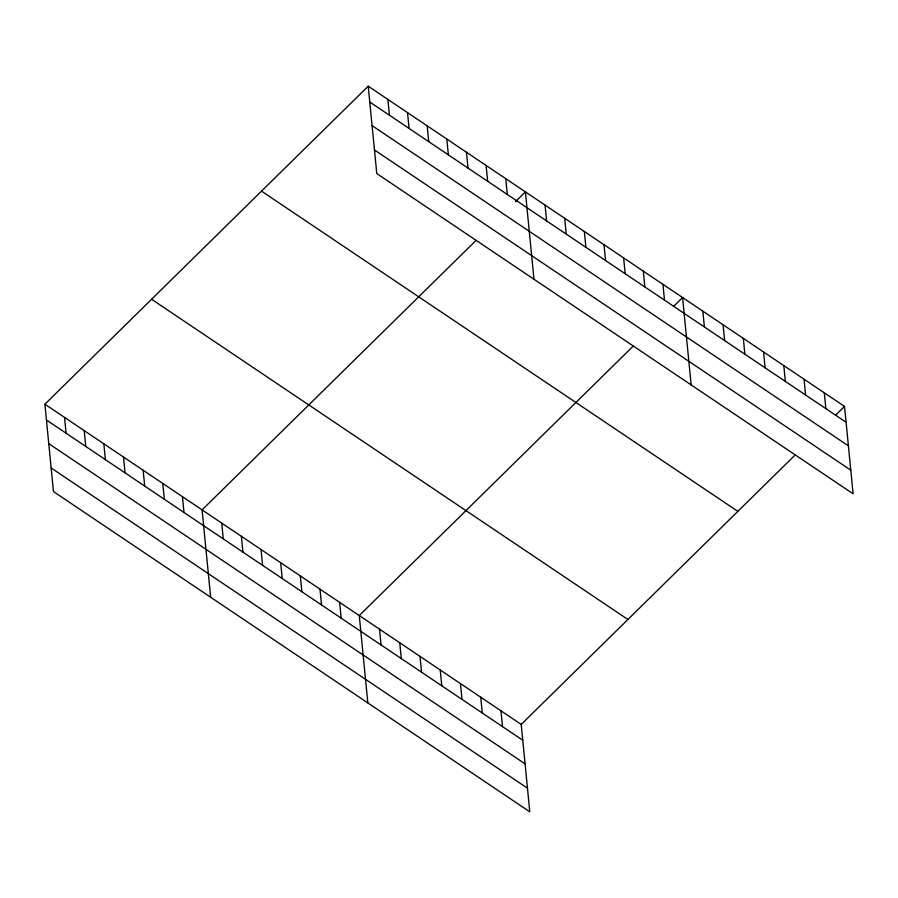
<?xml version="1.0" encoding="UTF-8"?>
<svg xmlns="http://www.w3.org/2000/svg" width="898" height="898" viewBox="0 0 898 898"><rect width="100%" height="100%" fill="white"/><g stroke="black" fill="none" stroke-linecap="round" stroke-linejoin="round"><path stroke-width="1.35" d="M44.9 404.201L521.21 724.428L529.786 811.803L53.465 491.576L44.9 404.201L368.214 86.197L844.535 406.424L853.1 493.799L376.79 173.572L368.214 86.197M476.007 240.451L202.084 509.873L210.648 597.249M515.519 201.59L525.397 191.869L533.973 279.244M633.191 346.134L359.267 615.557L367.832 702.932M673.691 306.297L682.581 297.541L691.157 384.916M521.21 724.428L795.134 455.005M835.645 415.168L844.535 406.424M369.763 102.013L846.084 422.24M372.086 125.619L848.397 445.857M374.466 149.955L850.788 470.182M261.52 191.139L737.842 511.366M151.594 299.259L627.915 619.485M46.449 420.017L522.771 740.244M48.761 443.634L525.083 763.861M51.152 467.959L527.463 788.197M824.285 392.819L825.846 408.635M804.047 379.203L805.596 395.019M783.808 365.598L785.357 381.414M763.558 351.982L765.107 367.798M743.32 338.378L744.869 354.194M723.07 324.762L724.619 340.578M702.831 311.157L704.38 326.973M662.937 284.34L664.486 300.156M643.294 271.129L644.843 286.945M623.639 257.917L625.188 273.733M603.995 244.705L605.544 260.521M584.351 231.493L585.9 247.32M564.696 218.293L566.245 234.109M545.052 205.081L546.601 220.897M505.754 178.657L507.303 194.473M486.11 165.445L487.659 181.273M466.455 152.245L468.004 168.061M446.811 139.033L448.36 154.849M500.972 710.823L502.521 726.639M427.156 125.821L428.716 141.637M480.733 697.207L482.282 713.034M407.512 112.609L409.061 128.425M460.483 683.603L462.032 699.419M387.869 99.397L389.418 115.225M440.245 669.998L441.794 685.814M419.995 656.382L421.555 672.198M399.756 642.777L401.305 658.593M379.517 629.161L381.066 644.977M339.624 602.345L341.173 618.161M319.969 589.133L321.518 604.949M300.325 575.921L301.874 591.737M280.681 562.72L282.23 578.537M261.026 549.509L262.575 565.325M241.382 536.297L242.931 552.113M221.727 523.085L223.288 538.901M182.44 496.673L183.989 512.489M162.785 483.461L164.334 499.277M143.141 470.249L144.69 486.065M123.497 457.037L125.047 472.853M103.842 443.825L105.392 459.641M84.199 430.625L85.748 446.441M64.544 417.413L66.104 433.229"/></g></svg>
